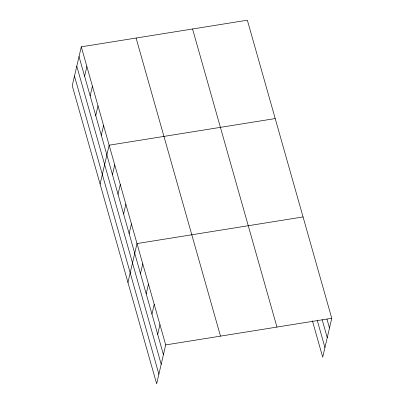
<?xml version="1.0" encoding="UTF-8"?>
<svg xmlns="http://www.w3.org/2000/svg" width="404" height="404" viewBox="0 0 404 404"><rect width="100%" height="100%" fill="white"/><g stroke="black" fill="none" stroke-linecap="round" stroke-linejoin="round"><path stroke-width="0.61" d="M81.295 46.829L72.245 85.714L156.646 383.8L165.696 344.915L81.295 46.829L247.354 20.2L331.755 318.286L322.705 357.171L312.408 320.806M84.598 76.25L86.865 66.498M90.168 95.925L92.435 86.173M95.738 115.6L98.005 105.848M101.308 135.274L103.575 125.523M100.101 184.083L109.146 145.198L275.205 118.569M112.448 174.619L114.716 164.867M118.018 194.294L120.286 184.542M123.589 213.969L125.861 204.217M129.159 233.643L131.431 223.892M127.952 282.452L137.001 243.567L303.056 216.938M140.471 273.584L142.738 263.837M146.208 293.854L148.48 284.103M151.949 314.125L154.217 304.374M157.686 334.396L159.954 324.644M165.696 344.915L331.755 318.286M326.952 319.094L329.482 328.038M322.185 319.766L327.245 337.653M317.347 320.731L324.942 347.561M192.556 28.987L276.952 327.073M136.092 38.042L220.493 336.128M79.027 56.575L163.428 354.667M76.79 66.19L161.191 364.282M74.482 76.098L158.883 374.185"/></g></svg>
